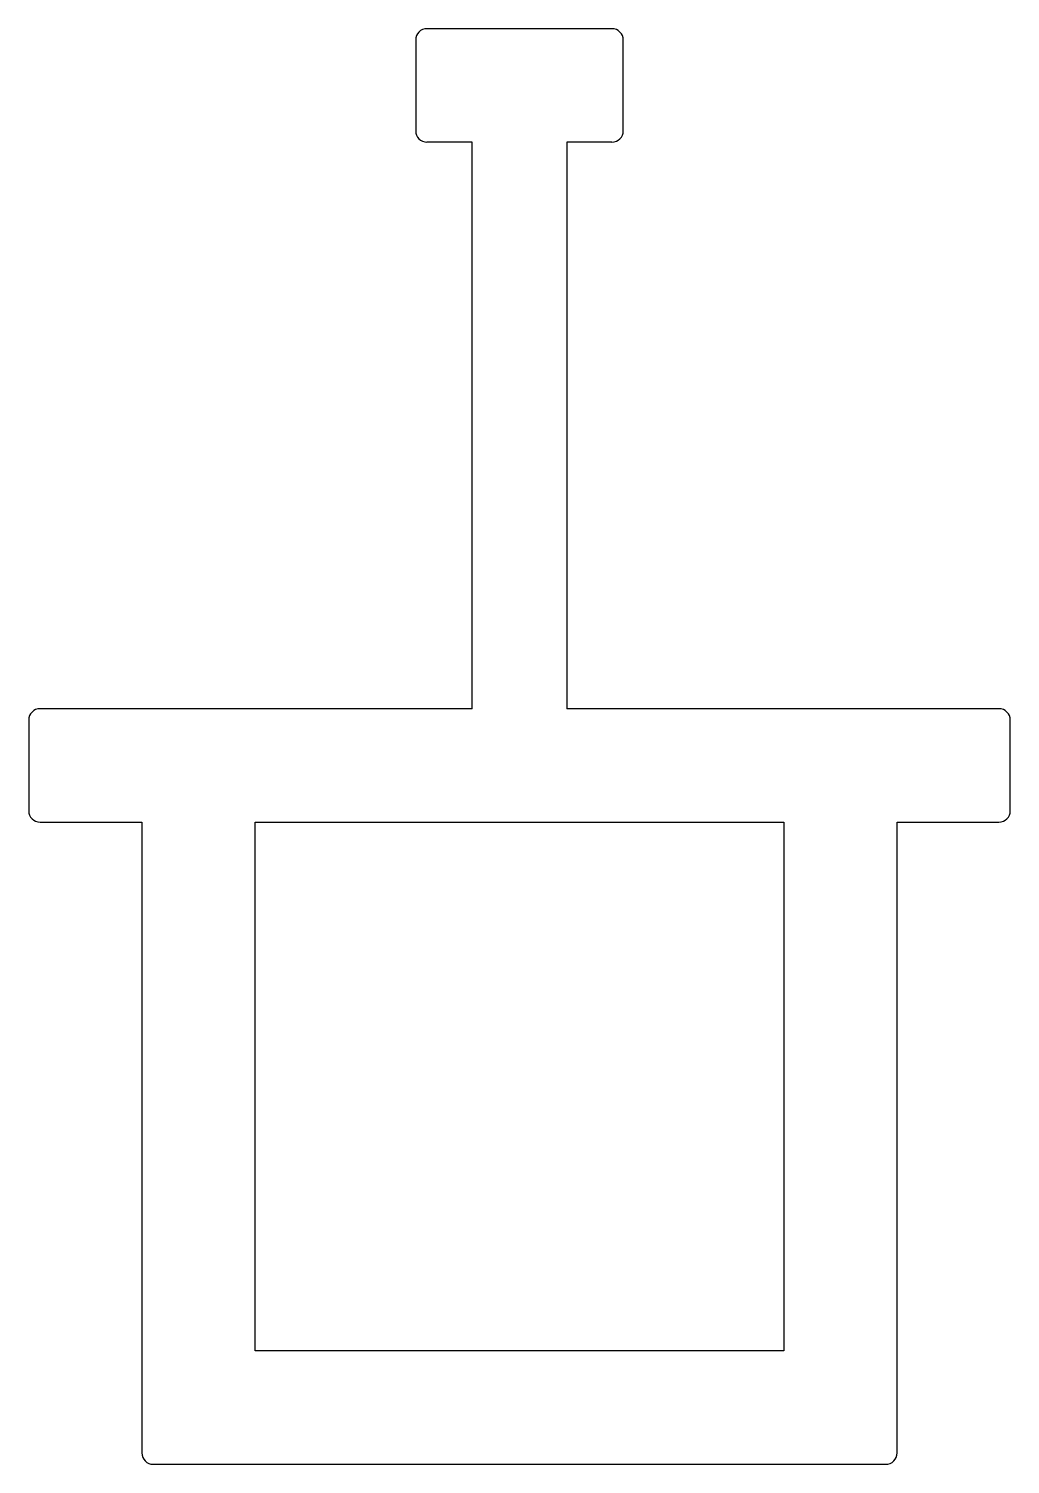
# Model space of a CAD drawing. Extents: x 364.6 to 390.6, y 800.8 to 838.8.
import ezdxf

# ---------------------------------------------------------------- set-up
doc = ezdxf.new("R2010")
doc.units = 0
doc.layers.get('0').update_dxf_attribs({"linetype": 'CONTINUOUS'})

msp = doc.modelspace()

# ---------------------------------------------------------------- linework, layer by layer
for p, q in [((380.022, 838.769), (375.122, 838.769)), ((374.822, 838.469), (374.822, 836.069)), ((380.322, 836.069), (380.322, 838.469)), ((376.322, 835.769), (375.122, 835.769)), ((376.322, 820.769), (376.322, 835.769)), ((378.822, 835.769), (378.822, 820.769)), ((380.022, 835.769), (378.822, 835.769)), ((364.572, 820.469), (364.572, 818.069)), ((376.322, 820.769), (364.872, 820.769)), ((390.272, 820.769), (378.822, 820.769)), ((390.572, 818.069), (390.572, 820.469)), ((364.872, 817.769), (367.572, 817.769)), ((367.572, 817.769), (367.572, 801.069)), ((370.572, 803.769), (370.572, 817.769)), ((370.572, 817.769), (384.572, 817.769)), ((384.572, 817.769), (384.572, 803.769)), ((387.572, 801.069), (387.572, 817.769)), ((387.572, 817.769), (390.272, 817.769)), ((384.572, 803.769), (370.572, 803.769)), ((367.872, 800.769), (387.272, 800.769))]:
    msp.add_line(p, q)
for centre, start, end in [((375.122, 838.469), 90, 180), ((380.022, 838.469), 0, 90), ((375.122, 836.069), 180, 270), ((380.022, 836.069), 270, 0), ((364.872, 820.469), 90, 180), ((390.272, 820.469), 0, 90), ((364.872, 818.069), 180, 270), ((390.272, 818.069), 270, 0), ((367.872, 801.069), 180, 270), ((387.272, 801.069), 270, 0)]:
    msp.add_arc(centre, 0.3, start, end)

doc.saveas('drawing.dxf')
